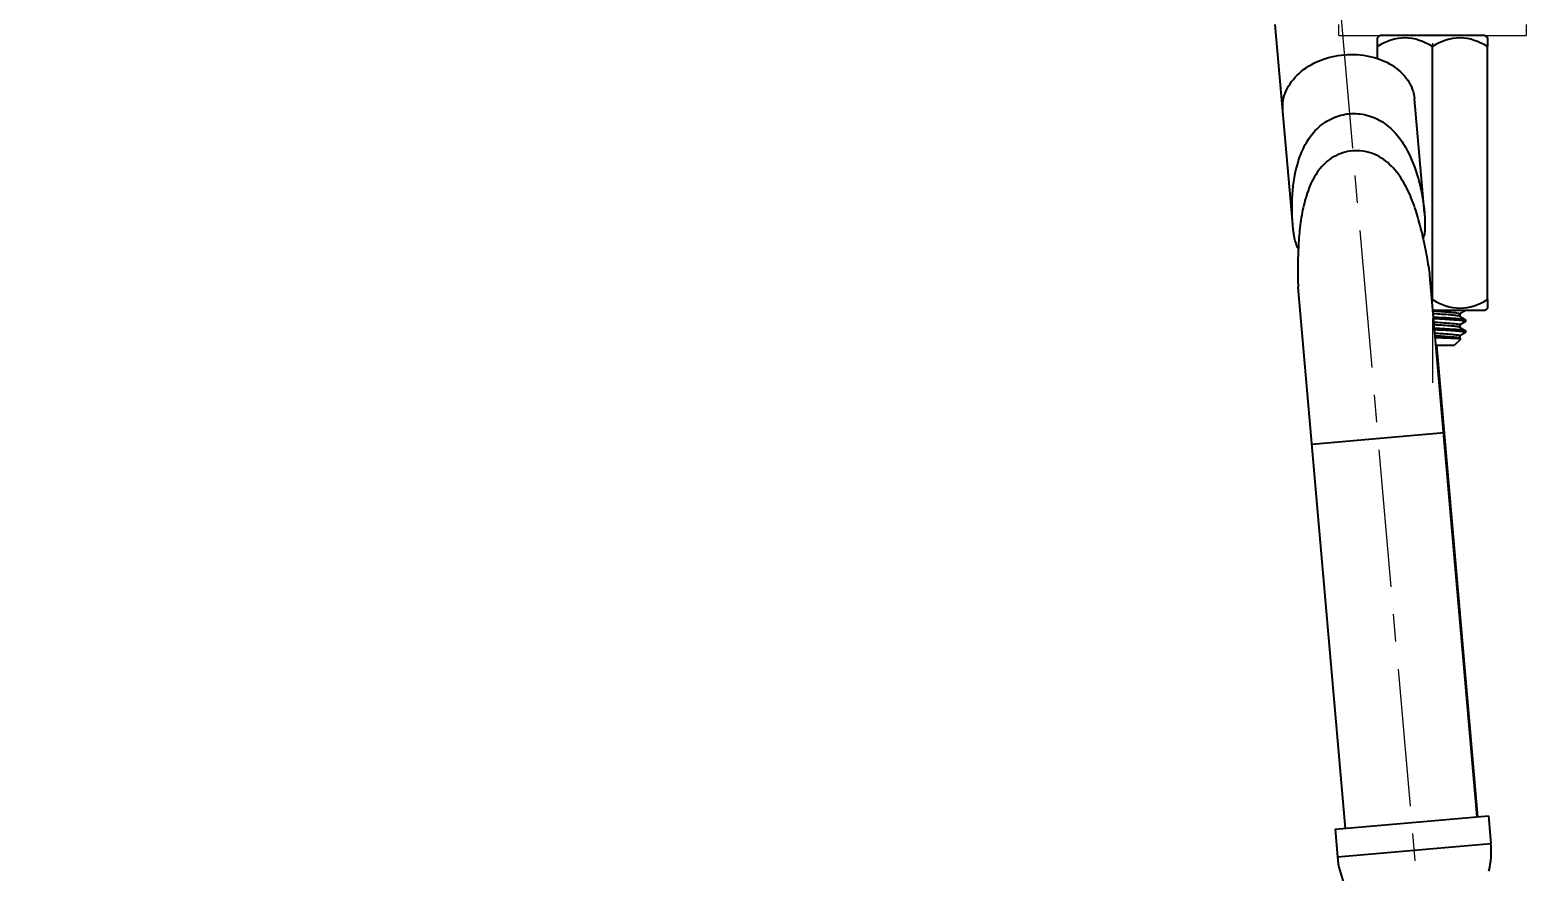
# Model space of a CAD drawing. Extents: x 0 to 790, y 0 to 579.
# Drawn here: x 412 to 547.8, y 136.9 to 213.3 of the extents above; entities that cross this region are included whole.
import ezdxf

# ---------------------------------------------------------------- set-up
doc = ezdxf.new("R2010")
doc.units = 0
doc.header["$LTSCALE"] = 10
doc.header["$MEASUREMENT"] = 0
doc.header["$PDMODE"] = 3
doc.header["$PDSIZE"] = -10
doc.linetypes.add('CENTER', pattern=[2, 1.25, -0.25, 0.25, -0.25])
doc.layers.get('0').update_dxf_attribs({"linetype": 'CONTINUOUS'})
doc.layers.get('DEFPOINTS').update_dxf_attribs({"linetype": 'CONTINUOUS'})
for name, color, linetype in [('1', 7, 'CONTINUOUS'), ('BODY', 7, 'CONTINUOUS'), ('DEF_LAYER_ASSEM_MEMBER', 7, 'CONTINUOUS')]:
    doc.layers.add(name, color=color, linetype=linetype)
doc.styles.add('Daelim Dimension', font='')
doc.styles.get('Daelim Dimension').set_extended_font_data('나눔고딕')
doc.dimstyles.new('DEFAULT', dxfattribs={"dimscale": 2, "dimtxt": 2, "dimasz": 2, "dimexe": 0, "dimexo": 2, "dimgap": 1, "dimtad": 1, "dimdec": 0, "dimzin": 9, "dimdsep": 46, "dimtxsty": 'Daelim Dimension', "dimcen": 0.5, "dimclrd": 5, "dimclre": 5, "dimclrt": 256, "dimadec": 1, "dimazin": 0, "dimtfac": 1, "dimtdec": 0, "dimtix": 1, "dimtmove": 0, "dimatfit": 3, "dimfxl": 1, "dimtolj": 1, "dimtzin": 1, "dimlwd": 9, "dimlwe": 9, "dimarcsym": 0})

# ---------------------------------------------------------------- blocks, each defined once
blk = doc.blocks.new('*D4')
at = {"color": 5, "lineweight": 9, "ltscale": 0.5, "transparency": 16777216}
for p, q in [((505.03, 242.35), (331.89, 242.35)), ((333.89, 110.93), (333.89, 238.35)), ((536.45, 106.93), (331.89, 106.93))]:
    blk.add_line(p, q, dxfattribs=at)
at = {"color": 5, "ltscale": 0.5, "transparency": 16777216}
for points in [[(333.22, 238.35), (334.56, 238.35), (333.89, 242.35)], [(333.22, 110.93), (334.56, 110.93), (333.89, 106.93)]]:
    blk.add_solid(points, dxfattribs=at)
at = {"layer": 'DEFPOINTS', "color": 0, "ltscale": 0.5, "transparency": 16777216}
for p in [(333.89, 242.35), (509.03, 242.35), (540.45, 106.93)]:
    blk.add_point(p, dxfattribs=at)
at = {"color": 7, "ltscale": 0.5, "transparency": 16777216, "insert": (326.44, 171.1), "char_height": 10, "attachment_point": 5, "rotation": 90, "style": 'Daelim Dimension'}
blk.add_mtext('\\A1;370', dxfattribs=at)

msp = doc.modelspace()

# ---------------------------------------------------------------- linework, layer by layer
at = {"layer": '1', "color": 7, "linetype": 'Continuous', "lineweight": 18}
for p, q in [((530.82, 212.8), (530.82, 213.8)), ((547.82, 213.8), (547.82, 212.8)), ((530.82, 212.8), (547.82, 212.8))]:
    msp.add_line(p, q, dxfattribs=at)
at = {"layer": '1', "color": 7, "linetype": 'Continuous'}
for p, q in [((534.32, 212.57), (534.55, 212.8)), ((544.09, 212.8), (534.55, 212.8)), ((544.09, 212.8), (544.32, 212.57)), ((534.32, 210.71), (534.32, 211.8)), ((539.32, 188.8), (539.32, 211.8)), ((544.32, 188.8), (544.32, 211.8)), ((544.09, 187.8), (539.36, 187.8)), ((541.82, 187.52), (541.82, 187.28)), ((544.32, 188.03), (544.09, 187.8)), ((541.82, 186.52), (541.82, 186.28)), ((542.32, 186.98), (542.32, 186.81)), ((541.89, 185.22), (541.32, 184.65)), ((541.82, 185.52), (541.82, 185.27)), ((542.32, 185.98), (542.32, 185.81)), ((539.64, 184.65), (541.32, 184.65))]:
    msp.add_line(p, q, dxfattribs=at)
for points, knots in [([(539.32, 211.8), (538.54, 212.25), (537.7, 212.57), (535.96, 212.58), (535.11, 212.26), (534.32, 211.8)], [0, 0, 0, 0, 0.5, 0.5, 1, 1, 1, 1]), ([(534.32, 211.8), (534.32, 212.25), (534.32, 212.57), (534.32, 212.57), (534.32, 212.57), (534.32, 212.57)], [0, 0, 0, 0, 0.998824, 0.998824, 1, 1, 1, 1]), ([(544.32, 211.8), (543.54, 212.25), (542.7, 212.57), (540.96, 212.58), (540.11, 212.26), (539.32, 211.8)], [0, 0, 0, 0, 0.5, 0.5, 1, 1, 1, 1]), ([(544.32, 212.57), (544.32, 212.57), (544.32, 212.57), (544.32, 212.57), (544.32, 212.25), (544.32, 211.8)], [0, 0, 0, 0, 0.001176, 0.001176, 1, 1, 1, 1]), ([(539.32, 188.8), (540.1, 188.35), (540.94, 188.03), (542.68, 188.03), (543.53, 188.35), (544.32, 188.8)], [0, 0, 0, 0, 0.5, 0.5, 1, 1, 1, 1]), ([(539.37, 187.77), (539.4, 187.77), (539.43, 187.77), (539.74, 187.75), (540.02, 187.73), (540.54, 187.7), (540.78, 187.68), (541.2, 187.64), (541.38, 187.62), (541.65, 187.59), (541.74, 187.57), (541.81, 187.54), (541.82, 187.53), (541.82, 187.52)], [0.1081308, 0.1081308, 0.1081308, 0.1081308, 0.1288163, 0.1288163, 0.3233097, 0.3233097, 0.5177329, 0.5177329, 0.7122056, 0.7122056, 0.9066432, 0.9066432, 1, 1, 1, 1]), ([(541.81, 187.29), (541.8, 187.29), (541.78, 187.3), (541.71, 187.32), (541.6, 187.34), (541.31, 187.37), (541.12, 187.39), (540.69, 187.43), (540.44, 187.44), (539.93, 187.48), (539.66, 187.5), (539.39, 187.52)], [0, 0, 0, 0, 0.0315074, 0.0315074, 0.1428968, 0.1428968, 0.2542639, 0.2542639, 0.3656746, 0.3656746, 0.4717884, 0.4717884, 0.4717884, 0.4717884]), ([(544.32, 188.8), (544.32, 188.35), (544.32, 188.03), (544.32, 188.03), (544.32, 188.03), (544.32, 188.03)], [0, 0, 0, 0, 0.998824, 0.998824, 1, 1, 1, 1]), ([(539.41, 187.23), (539.71, 187.21), (540.01, 187.19), (540.61, 187.16), (540.91, 187.14), (541.44, 187.11), (541.67, 187.09), (542.03, 187.05), (542.17, 187.03), (542.29, 187.01), (542.32, 186.99), (542.32, 186.98)], [0.5112721, 0.5112721, 0.5112721, 0.5112721, 0.6056136, 0.6056136, 0.7131017, 0.7131017, 0.8205582, 0.8205582, 0.9280279, 0.9280279, 1, 1, 1, 1]), ([(542.32, 186.81), (542.32, 186.82), (542.32, 186.82), (542.28, 186.85), (542.19, 186.87), (541.91, 186.9), (541.71, 186.92), (541.25, 186.95), (540.97, 186.97), (540.37, 187.01), (540.04, 187.03), (539.61, 187.05), (539.52, 187.05), (539.43, 187.06)], [0, 0, 0, 0, 0.0277341, 0.0277341, 0.1352959, 0.1352959, 0.2428959, 0.2428959, 0.350462, 0.350462, 0.4580583, 0.4580583, 0.4873883, 0.4873883, 0.4873883, 0.4873883]), ([(539.46, 186.77), (539.57, 186.76), (539.69, 186.75), (540.08, 186.73), (540.35, 186.71), (540.83, 186.67), (541.05, 186.65), (541.41, 186.62), (541.56, 186.6), (541.76, 186.57), (541.81, 186.55), (541.82, 186.53), (541.82, 186.53), (541.82, 186.52)], [0.50192, 0.50192, 0.50192, 0.50192, 0.5480252, 0.5480252, 0.659263, 0.659263, 0.7704756, 0.7704756, 0.8817333, 0.8817333, 0.992938, 0.992938, 1, 1, 1, 1]), ([(541.81, 186.29), (541.78, 186.3), (541.72, 186.32), (541.51, 186.35), (541.35, 186.37), (540.97, 186.41), (540.74, 186.42), (540.25, 186.46), (539.97, 186.48), (539.62, 186.5), (539.55, 186.51), (539.48, 186.51)], [0, 0, 0, 0, 0.0995932, 0.0995932, 0.2106068, 0.2106068, 0.321652, 0.321652, 0.4326718, 0.4326718, 0.4617229, 0.4617229, 0.4617229, 0.4617229]), ([(539.5, 186.22), (539.57, 186.22), (539.63, 186.21), (540.03, 186.19), (540.36, 186.17), (540.96, 186.14), (541.24, 186.12), (541.71, 186.09), (541.9, 186.07), (542.19, 186.03), (542.28, 186.01), (542.32, 185.99), (542.32, 185.99), (542.32, 185.98)], [0.5203446, 0.5203446, 0.5203446, 0.5203446, 0.541066, 0.541066, 0.6485052, 0.6485052, 0.755974, 0.755974, 0.8634131, 0.8634131, 0.9708865, 0.9708865, 1, 1, 1, 1]), ([(542.32, 185.81), (542.32, 185.83), (542.28, 185.85), (542.1, 185.88), (541.94, 185.9), (541.54, 185.93), (541.3, 185.95), (540.74, 185.99), (540.43, 186.01), (539.91, 186.03), (539.72, 186.04), (539.52, 186.05)], [0, 0, 0, 0, 0.0931942, 0.0931942, 0.2007141, 0.2007141, 0.3082107, 0.3082107, 0.4157136, 0.4157136, 0.4787269, 0.4787269, 0.4787269, 0.4787269]), ([(539.54, 185.76), (539.75, 185.75), (539.95, 185.74), (540.4, 185.71), (540.66, 185.69), (541.1, 185.65), (541.29, 185.63), (541.59, 185.6), (541.7, 185.58), (541.8, 185.55), (541.82, 185.54), (541.82, 185.52)], [0.5121228, 0.5121228, 0.5121228, 0.5121228, 0.5926825, 0.5926825, 0.7042343, 0.7042343, 0.8157977, 0.8157977, 0.9273648, 0.9273648, 1, 1, 1, 1]), ([(541.82, 185.27), (541.82, 185.28), (541.79, 185.3), (541.66, 185.33), (541.54, 185.35), (541.22, 185.38), (541.02, 185.4), (540.56, 185.44), (540.31, 185.45), (539.88, 185.48), (539.73, 185.49), (539.57, 185.5)], [0, 0, 0, 0, 0.0835305, 0.0835305, 0.1912129, 0.1912129, 0.2988878, 0.2988878, 0.4065899, 0.4065899, 0.4678527, 0.4678527, 0.4678527, 0.4678527]), ([(539.58, 185.37), (539.73, 185.37), (539.88, 185.36), (540.31, 185.34), (540.58, 185.33), (541.06, 185.31), (541.27, 185.3), (541.6, 185.28), (541.73, 185.27), (541.88, 185.25), (541.91, 185.24), (541.9, 185.23)], [0.5451456, 0.5451456, 0.5451456, 0.5451456, 0.5993156, 0.5993156, 0.7024637, 0.7024637, 0.8062501, 0.8062501, 0.9071756, 0.9071756, 1, 1, 1, 1]), ([(542.31, 185.8), (542.31, 185.8), (542.32, 185.8), (542.32, 185.81), (542.32, 185.81), (542.32, 185.81)], [0, 0, 0, 0, 0.917094, 0.917094, 1, 1, 1, 1])]:
    msp.add_open_spline(points, degree=3, knots=knots, dxfattribs=at)
for points in [[(542.32, 187.8), (542.07, 187.66), (541.82, 187.52)], [(541.8, 187.29), (542.06, 187.14), (542.32, 186.99)], [(541.8, 186.29), (542.06, 186.14), (542.32, 185.99)], [(542.31, 186.8), (542.07, 186.66), (541.82, 186.52)], [(542.32, 185.8), (542.07, 185.66), (541.82, 185.52)]]:
    msp.add_open_spline(points, degree=2, dxfattribs=at)
at = {"layer": 'BODY', "color": 1, "linetype": 'CENTER', "lineweight": 5}
for p, q in [((539.32, 247.09), (539.32, 181.25)), ((540.8, 102.94), (528.3, 245.85))]:
    msp.add_line(p, q, dxfattribs=at)
at = {"layer": 'DEF_LAYER_ASSEM_MEMBER', "color": 7, "linetype": 'Continuous'}
for p, q in [((526.63, 195.62), (525.04, 213.8)), ((538.59, 196.67), (537.68, 207.03)), ((543.39, 141.82), (539.09, 190.99)), ((531.43, 140.77), (527.13, 189.94)), ((543.45, 141.82), (539.71, 184.65)), ((530.47, 140.69), (544.42, 141.91)), ((544.42, 141.91), (544.63, 139.41)), ((530.47, 140.69), (530.69, 138.19))]:
    msp.add_line(p, q, dxfattribs=at)
at = {"layer": 'DEF_LAYER_ASSEM_MEMBER', "color": 9, "linetype": 'Continuous'}
for p, q in [((540.4, 176.69), (528.38, 175.64)), ((530.69, 138.19), (544.63, 139.41))]:
    msp.add_line(p, q, dxfattribs=at)
at = {"layer": 'DEF_LAYER_ASSEM_MEMBER', "color": 7, "linetype": 'Continuous'}
for centre, start, end in [((536.66, 138.72), 346.8051, 5), ((538.66, 138.89), 185, 203.1949)]:
    msp.add_arc(centre, 8, start, end, dxfattribs=at)
at = {"layer": 'DEF_LAYER_ASSEM_MEMBER', "color": 9, "linetype": 'Continuous'}
for points, start_tangent, end_tangent in [([(525.73, 205.99), (525.76, 206.88), (526.03, 207.76), (527.2, 209.35), (529.05, 210.5), (531.31, 211.05)], (-0.087156, 0.996195), (0.996195, 0.087156)), ([(531.31, 211.05), (533.63, 210.9), (535.65, 210.09), (537.07, 208.73), (537.49, 207.91), (537.68, 207.03)], (0.996195, 0.087156), (0.087156, -0.996195))]:
    msp.add_spline(points, degree=3, dxfattribs=dict(at, start_tangent=start_tangent, end_tangent=end_tangent))
at = {"layer": 'DEF_LAYER_ASSEM_MEMBER', "color": 7, "linetype": 'Continuous'}
for points, start_tangent, end_tangent in [([(526.64, 195.61), (526.64, 198.74), (527.29, 201.8), (527.97, 203.22), (528.96, 204.43), (530.26, 205.29), (531.78, 205.69)], (-0.087248, 0.996187), (0.996195, 0.087156)), ([(531.78, 205.69), (533.34, 205.56), (534.77, 204.94), (535.96, 203.92), (536.87, 202.64), (538.04, 199.74), (538.59, 196.66)], (0.996195, 0.087156), (0.087056, -0.996203)), ([(532.07, 202.31), (530.33, 201.76), (528.98, 200.53), (528.1, 198.91), (527.58, 197.15), (527.28, 195.34), (527.14, 193.51), (527.09, 191.67), (527.09, 190.77), (527.13, 189.93)], (-0.996195, -0.087156), (0.0865, -0.996252)), ([(539.09, 190.97), (538.98, 191.81), (538.83, 192.7), (538.46, 194.5), (538, 196.28), (537.4, 198.01), (536.58, 199.66), (535.43, 201.09), (533.88, 202.07), (532.07, 202.31)], (-0.08848, 0.996078), (-0.996195, -0.087156)), ([(538.59, 196.66), (538.63, 196.05), (538.64, 195.44), (538.6, 194.88), (538.48, 194.42)], (0.087056, -0.996203), (-0.428806, -0.903397)), ([(527.13, 193.43), (526.94, 193.86), (526.8, 194.41), (526.7, 195), (526.64, 195.61)], (-0.578151, 0.81593), (-0.087248, 0.996187))]:
    msp.add_spline(points, degree=3, dxfattribs=dict(at, start_tangent=start_tangent, end_tangent=end_tangent))

# ---------------------------------------------------------------- dimensions: what is measured, and where the dimension line sits
at = {"color": 5, "ltscale": 0.5}
dim = msp.add_linear_dim(base=(333.89, 242.35), p1=(540.45, 106.93), p2=(509.03, 242.35), angle=90, text='370', dimstyle='DEFAULT', override={"dimtxt": 5, "dimexe": 1, "dimdec": 0, "dimclrd": 5, "dimclre": 5, "dimclrt": 7}, dxfattribs=at)
dim.commit()
dim.dimension.update_dxf_attribs({"geometry": '*D4', "text_midpoint": (333.89, 171.1), "dimtype": 128})

doc.saveas('drawing.dxf')
